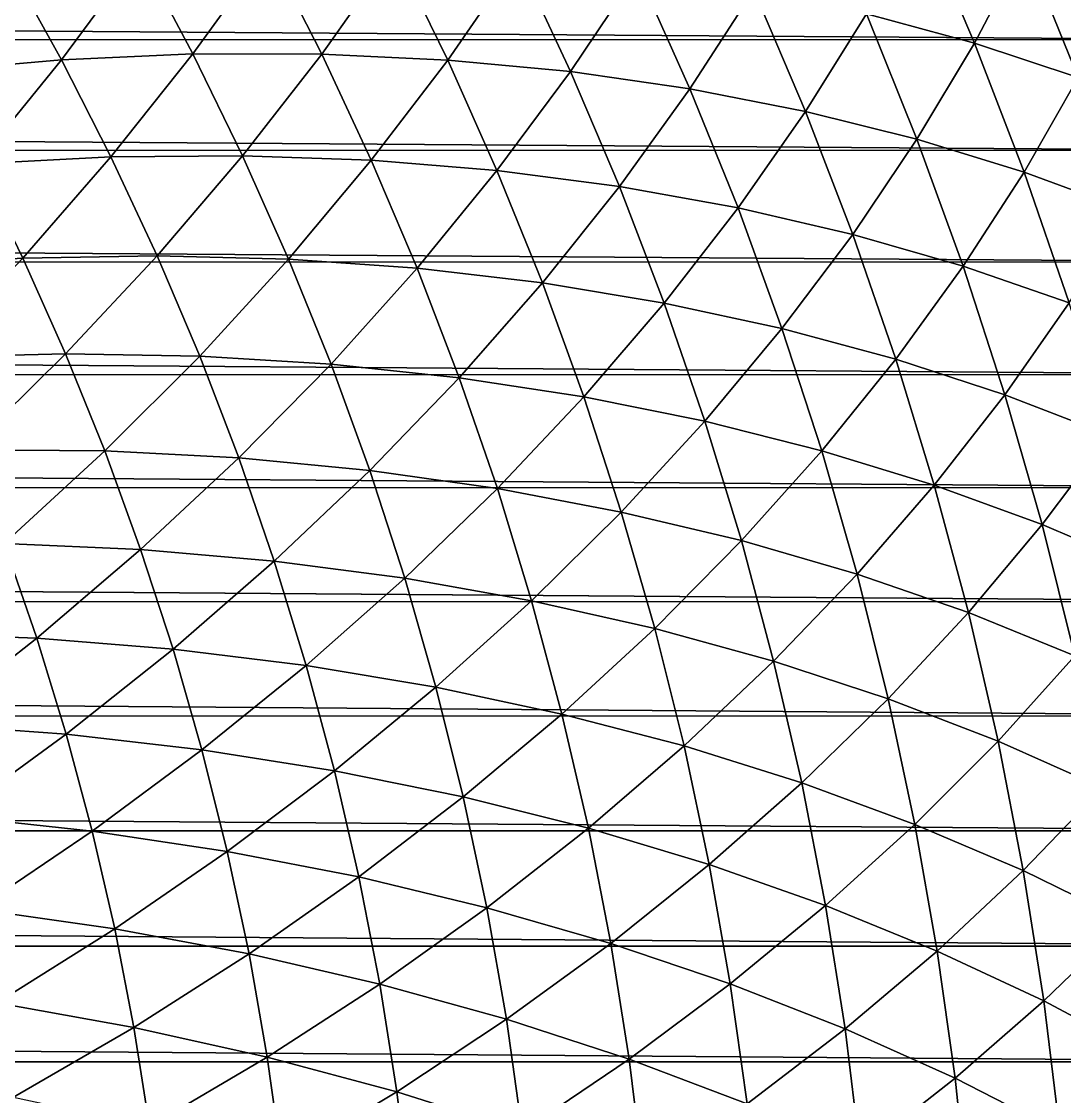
# Model space of a CAD drawing. Header units: millimetres. Extents: x -3250 to 5350, y -3250 to 3250.
# Drawn here: x 5015.8 to 5194.5, y 73.7 to 257.8 of the extents above; entities that cross this region are included whole.
import ezdxf

# ---------------------------------------------------------------- set-up
doc = ezdxf.new("R2010")
doc.units = ezdxf.units.MM
doc.header["$MEASUREMENT"] = 0
doc.layers.add('MESH_3D', color=2, linetype='CONTINUOUS')

msp = doc.modelspace()

# ---------------------------------------------------------------- linework, layer by layer
at = {"layer": 'MESH_3D'}
for points in [[(5160.51, 259.14, 25947.35), (5179.04, 254.15, 25923.94), (5169.78, 275.95, 25923.94)], [(5169.78, 275.95, 25923.94), (5179.04, 254.15, 25923.94), (5187.74, 270.71, 25900)], [(2664.23, 272.54, 847.13), (5213.89, 273.62, 5647.31), (5219.7, 254.79, 5644.22)], [(2670, 253.78, 844.06), (2664.23, 272.54, 847.13), (5219.7, 254.79, 5644.22)], [(5179.04, 254.15, 25923.94), (5196.8, 248.28, 25900), (5187.74, 270.71, 25900)], [(5187.74, 270.71, 25900), (5196.8, 248.28, 25900), (5204.92, 264.61, 25875.58)], [(5013.59, 267.65, 26094.52), (5022.65, 251.31, 26094.52), (5036.05, 269.42, 26075.47)], [(5022.65, 251.31, 26094.52), (5045.16, 252.29, 26075.47), (5036.05, 269.42, 26075.47)], [(5036.05, 269.42, 26075.47), (5045.16, 252.29, 26075.47), (5058.11, 270.17, 26055.73)], [(5045.16, 252.29, 26075.47), (5067.23, 252.27, 26055.73), (5058.11, 270.17, 26055.73)], [(5058.11, 270.17, 26055.73), (5067.23, 252.27, 26055.73), (5079.72, 269.9, 26035.3)], [(5067.23, 252.27, 26055.73), (5088.81, 251.25, 26035.3), (5079.72, 269.9, 26035.3)], [(5079.72, 269.9, 26035.3), (5088.81, 251.25, 26035.3), (5100.81, 268.65, 26014.23)], [(4999.76, 249.3, 26112.84), (5022.65, 251.31, 26094.52), (5013.59, 267.65, 26094.52)], [(5088.81, 251.25, 26035.3), (5109.85, 249.26, 26014.23), (5100.81, 268.65, 26014.23)], [(5100.81, 268.65, 26014.23), (5109.85, 249.26, 26014.23), (5121.34, 266.42, 25992.53)], [(5109.85, 249.26, 26014.23), (5130.29, 246.32, 25992.53), (5121.34, 266.42, 25992.53)], [(5121.34, 266.42, 25992.53), (5130.29, 246.32, 25992.53), (5141.26, 263.25, 25970.23)], [(5130.29, 246.32, 25992.53), (5150.09, 242.45, 25970.23), (5141.26, 263.25, 25970.23)], [(5141.26, 263.25, 25970.23), (5150.09, 242.45, 25970.23), (5160.51, 259.14, 25947.35)], [(5150.09, 242.45, 25970.23), (5169.18, 237.68, 25947.35), (5160.51, 259.14, 25947.35)], [(5160.51, 259.14, 25947.35), (5169.18, 237.68, 25947.35), (5179.04, 254.15, 25923.94)], [(2670, 253.78, 844.06), (5219.7, 254.79, 5644.22), (5225.11, 235.8, 5641.35)], [(5169.18, 237.68, 25947.35), (5187.52, 232.04, 25923.94), (5179.04, 254.15, 25923.94)], [(5179.04, 254.15, 25923.94), (5187.52, 232.04, 25923.94), (5196.8, 248.28, 25900)], [(2675.36, 234.87, 841.22), (2670, 253.78, 844.06), (5225.11, 235.8, 5641.35)], [(5022.65, 251.31, 26094.52), (5031.13, 234.66, 26094.52), (5045.16, 252.29, 26075.47)], [(5031.13, 234.66, 26094.52), (5053.66, 234.86, 26075.47), (5045.16, 252.29, 26075.47)], [(5045.16, 252.29, 26075.47), (5053.66, 234.86, 26075.47), (5067.23, 252.27, 26055.73)], [(4999.76, 249.3, 26112.84), (5008.18, 233.46, 26112.84), (5022.65, 251.31, 26094.52)], [(5008.18, 233.46, 26112.84), (5031.13, 234.66, 26094.52), (5022.65, 251.31, 26094.52)], [(5053.66, 234.86, 26075.47), (5075.72, 234.07, 26055.73), (5067.23, 252.27, 26055.73)], [(5067.23, 252.27, 26055.73), (5075.72, 234.07, 26055.73), (5088.81, 251.25, 26035.3)], [(5075.72, 234.07, 26055.73), (5097.25, 232.3, 26035.3), (5088.81, 251.25, 26035.3)], [(5088.81, 251.25, 26035.3), (5097.25, 232.3, 26035.3), (5109.85, 249.26, 26014.23)], [(5097.25, 232.3, 26035.3), (5118.21, 229.57, 26014.23), (5109.85, 249.26, 26014.23)], [(5109.85, 249.26, 26014.23), (5118.21, 229.57, 26014.23), (5130.29, 246.32, 25992.53)], [(5187.52, 232.04, 25923.94), (5205.07, 225.56, 25900), (5196.8, 248.28, 25900)], [(5118.21, 229.57, 26014.23), (5138.54, 225.92, 25992.53), (5130.29, 246.32, 25992.53)], [(5130.29, 246.32, 25992.53), (5138.54, 225.92, 25992.53), (5150.09, 242.45, 25970.23)], [(5138.54, 225.92, 25992.53), (5158.18, 221.36, 25970.23), (5150.09, 242.45, 25970.23)], [(5150.09, 242.45, 25970.23), (5158.18, 221.36, 25970.23), (5169.18, 237.68, 25947.35)], [(5158.18, 221.36, 25970.23), (5177.1, 215.93, 25947.35), (5169.18, 237.68, 25947.35)], [(5169.18, 237.68, 25947.35), (5177.1, 215.93, 25947.35), (5187.52, 232.04, 25923.94)], [(2675.36, 234.87, 841.22), (5225.11, 235.8, 5641.35), (5230.09, 216.67, 5638.7)], [(2680.3, 215.81, 838.59), (2675.36, 234.87, 841.22), (5230.09, 216.67, 5638.7)], [(5008.18, 233.46, 26112.84), (5016.05, 217.32, 26112.84), (5031.13, 234.66, 26094.52)], [(5016.05, 217.32, 26112.84), (5039.02, 217.73, 26094.52), (5031.13, 234.66, 26094.52)], [(5031.13, 234.66, 26094.52), (5039.02, 217.73, 26094.52), (5053.66, 234.86, 26075.47)], [(5039.02, 217.73, 26094.52), (5061.55, 217.14, 26075.47), (5053.66, 234.86, 26075.47)], [(5053.66, 234.86, 26075.47), (5061.55, 217.14, 26075.47), (5075.72, 234.07, 26055.73)], [(5061.55, 217.14, 26075.47), (5083.57, 215.58, 26055.73), (5075.72, 234.07, 26055.73)], [(5075.72, 234.07, 26055.73), (5083.57, 215.58, 26055.73), (5097.25, 232.3, 26035.3)], [(4992.68, 215.91, 26130.41), (5016.05, 217.32, 26112.84), (5008.18, 233.46, 26112.84)], [(5083.57, 215.58, 26055.73), (5105.03, 213.06, 26035.3), (5097.25, 232.3, 26035.3)], [(5097.25, 232.3, 26035.3), (5105.03, 213.06, 26035.3), (5118.21, 229.57, 26014.23)], [(5177.1, 215.93, 25947.35), (5195.23, 209.65, 25923.94), (5187.52, 232.04, 25923.94)], [(5187.52, 232.04, 25923.94), (5195.23, 209.65, 25923.94), (5205.07, 225.56, 25900)], [(5105.03, 213.06, 26035.3), (5125.88, 209.6, 26014.23), (5118.21, 229.57, 26014.23)], [(5118.21, 229.57, 26014.23), (5125.88, 209.6, 26014.23), (5138.54, 225.92, 25992.53)], [(5125.88, 209.6, 26014.23), (5146.06, 205.24, 25992.53), (5138.54, 225.92, 25992.53)], [(5138.54, 225.92, 25992.53), (5146.06, 205.24, 25992.53), (5158.18, 221.36, 25970.23)], [(5146.06, 205.24, 25992.53), (5165.54, 200, 25970.23), (5158.18, 221.36, 25970.23)], [(5158.18, 221.36, 25970.23), (5165.54, 200, 25970.23), (5177.1, 215.93, 25947.35)], [(4992.68, 215.91, 26130.41), (4999.95, 200.33, 26130.41), (5016.05, 217.32, 26112.84)], [(4999.95, 200.33, 26130.41), (5023.35, 200.93, 26112.84), (5016.05, 217.32, 26112.84)], [(5016.05, 217.32, 26112.84), (5023.35, 200.93, 26112.84), (5039.02, 217.73, 26094.52)], [(5023.35, 200.93, 26112.84), (5046.33, 200.53, 26094.52), (5039.02, 217.73, 26094.52)], [(5039.02, 217.73, 26094.52), (5046.33, 200.53, 26094.52), (5061.55, 217.14, 26075.47)], [(2680.3, 215.81, 838.59), (5230.09, 216.67, 5638.7), (5234.65, 197.41, 5636.28)], [(2684.82, 196.62, 836.19), (2680.3, 215.81, 838.59), (5234.65, 197.41, 5636.28)], [(5046.33, 200.53, 26094.52), (5068.82, 199.15, 26075.47), (5061.55, 217.14, 26075.47)], [(5061.55, 217.14, 26075.47), (5068.82, 199.15, 26075.47), (5083.57, 215.58, 26055.73)], [(5068.82, 199.15, 26075.47), (5090.77, 196.82, 26055.73), (5083.57, 215.58, 26055.73)], [(5083.57, 215.58, 26055.73), (5090.77, 196.82, 26055.73), (5105.03, 213.06, 26035.3)], [(5165.54, 200, 25970.23), (5184.25, 193.91, 25947.35), (5177.1, 215.93, 25947.35)], [(5177.1, 215.93, 25947.35), (5184.25, 193.91, 25947.35), (5195.23, 209.65, 25923.94)], [(5090.77, 196.82, 26055.73), (5112.13, 193.56, 26035.3), (5105.03, 213.06, 26035.3)], [(5105.03, 213.06, 26035.3), (5112.13, 193.56, 26035.3), (5125.88, 209.6, 26014.23)], [(5112.13, 193.56, 26035.3), (5132.84, 189.38, 26014.23), (5125.88, 209.6, 26014.23)], [(5125.88, 209.6, 26014.23), (5132.84, 189.38, 26014.23), (5146.06, 205.24, 25992.53)], [(5184.25, 193.91, 25947.35), (5202.16, 187, 25923.94), (5195.23, 209.65, 25923.94)], [(5132.84, 189.38, 26014.23), (5152.86, 184.31, 25992.53), (5146.06, 205.24, 25992.53)], [(5146.06, 205.24, 25992.53), (5152.86, 184.31, 25992.53), (5165.54, 200, 25970.23)], [(4999.95, 200.33, 26130.41), (5006.67, 184.5, 26130.41), (5023.35, 200.93, 26112.84)], [(5006.67, 184.5, 26130.41), (5030.08, 184.28, 26112.84), (5023.35, 200.93, 26112.84)], [(5023.35, 200.93, 26112.84), (5030.08, 184.28, 26112.84), (5046.33, 200.53, 26094.52)], [(5030.08, 184.28, 26112.84), (5053.02, 183.08, 26094.52), (5046.33, 200.53, 26094.52)], [(5046.33, 200.53, 26094.52), (5053.02, 183.08, 26094.52), (5068.82, 199.15, 26075.47)], [(5053.02, 183.08, 26094.52), (5075.45, 180.93, 26075.47), (5068.82, 199.15, 26075.47)], [(5068.82, 199.15, 26075.47), (5075.45, 180.93, 26075.47), (5090.77, 196.82, 26055.73)], [(5152.86, 184.31, 25992.53), (5172.14, 178.4, 25970.23), (5165.54, 200, 25970.23)], [(5165.54, 200, 25970.23), (5172.14, 178.4, 25970.23), (5184.25, 193.91, 25947.35)], [(2684.82, 196.62, 836.19), (5234.65, 197.41, 5636.28), (5238.78, 178.02, 5634.09)], [(2688.92, 177.3, 834.01), (2684.82, 196.62, 836.19), (5238.78, 178.02, 5634.09)], [(5075.45, 180.93, 26075.47), (5097.31, 177.83, 26055.73), (5090.77, 196.82, 26055.73)], [(5090.77, 196.82, 26055.73), (5097.31, 177.83, 26055.73), (5112.13, 193.56, 26035.3)], [(5097.31, 177.83, 26055.73), (5118.54, 173.82, 26035.3), (5112.13, 193.56, 26035.3)], [(5112.13, 193.56, 26035.3), (5118.54, 173.82, 26035.3), (5132.84, 189.38, 26014.23)], [(5172.14, 178.4, 25970.23), (5190.63, 171.66, 25947.35), (5184.25, 193.91, 25947.35)], [(5184.25, 193.91, 25947.35), (5190.63, 171.66, 25947.35), (5202.16, 187, 25923.94)], [(5118.54, 173.82, 26035.3), (5139.1, 168.92, 26014.23), (5132.84, 189.38, 26014.23)], [(5132.84, 189.38, 26014.23), (5139.1, 168.92, 26014.23), (5152.86, 184.31, 25992.53)], [(5190.63, 171.66, 25947.35), (5208.29, 164.13, 25923.94), (5202.16, 187, 25923.94)], [(5006.67, 184.5, 26130.41), (5012.83, 168.45, 26130.41), (5030.08, 184.28, 26112.84)], [(5012.83, 168.45, 26130.41), (5036.21, 167.42, 26112.84), (5030.08, 184.28, 26112.84)], [(5030.08, 184.28, 26112.84), (5036.21, 167.42, 26112.84), (5053.02, 183.08, 26094.52)], [(5139.1, 168.92, 26014.23), (5158.93, 163.16, 25992.53), (5152.86, 184.31, 25992.53)], [(5152.86, 184.31, 25992.53), (5158.93, 163.16, 25992.53), (5172.14, 178.4, 25970.23)], [(5036.21, 167.42, 26112.84), (5059.1, 165.42, 26094.52), (5053.02, 183.08, 26094.52)], [(5053.02, 183.08, 26094.52), (5059.1, 165.42, 26094.52), (5075.45, 180.93, 26075.47)], [(5059.1, 165.42, 26094.52), (5081.44, 162.48, 26075.47), (5075.45, 180.93, 26075.47)], [(5075.45, 180.93, 26075.47), (5081.44, 162.48, 26075.47), (5097.31, 177.83, 26055.73)], [(2688.92, 177.3, 834.01), (5238.78, 178.02, 5634.09), (5242.48, 158.52, 5632.12)], [(2692.6, 157.88, 832.06), (2688.92, 177.3, 834.01), (5242.48, 158.52, 5632.12)], [(5081.44, 162.48, 26075.47), (5103.18, 158.62, 26055.73), (5097.31, 177.83, 26055.73)], [(5097.31, 177.83, 26055.73), (5103.18, 158.62, 26055.73), (5118.54, 173.82, 26035.3)], [(5158.93, 163.16, 25992.53), (5177.99, 156.58, 25970.23), (5172.14, 178.4, 25970.23)], [(5172.14, 178.4, 25970.23), (5177.99, 156.58, 25970.23), (5190.63, 171.66, 25947.35)], [(5103.18, 158.62, 26055.73), (5124.26, 153.87, 26035.3), (5118.54, 173.82, 26035.3)], [(5118.54, 173.82, 26035.3), (5124.26, 153.87, 26035.3), (5139.1, 168.92, 26014.23)], [(5177.99, 156.58, 25970.23), (5196.23, 149.19, 25947.35), (5190.63, 171.66, 25947.35)], [(5190.63, 171.66, 25947.35), (5196.23, 149.19, 25947.35), (5208.29, 164.13, 25923.94)], [(4994.61, 153.09, 26147.21), (5018.42, 152.2, 26130.41), (5012.83, 168.45, 26130.41)], [(5012.83, 168.45, 26130.41), (5018.42, 152.2, 26130.41), (5036.21, 167.42, 26112.84)], [(5124.26, 153.87, 26035.3), (5144.63, 148.26, 26014.23), (5139.1, 168.92, 26014.23)], [(5139.1, 168.92, 26014.23), (5144.63, 148.26, 26014.23), (5158.93, 163.16, 25992.53)], [(5018.42, 152.2, 26130.41), (5041.76, 150.35, 26112.84), (5036.21, 167.42, 26112.84)], [(5036.21, 167.42, 26112.84), (5041.76, 150.35, 26112.84), (5059.1, 165.42, 26094.52)], [(5041.76, 150.35, 26112.84), (5064.57, 147.55, 26094.52), (5059.1, 165.42, 26094.52)], [(5059.1, 165.42, 26094.52), (5064.57, 147.55, 26094.52), (5081.44, 162.48, 26075.47)], [(5064.57, 147.55, 26094.52), (5086.79, 143.83, 26075.47), (5081.44, 162.48, 26075.47)], [(5081.44, 162.48, 26075.47), (5086.79, 143.83, 26075.47), (5103.18, 158.62, 26055.73)], [(5144.63, 148.26, 26014.23), (5164.25, 141.81, 25992.53), (5158.93, 163.16, 25992.53)], [(5158.93, 163.16, 25992.53), (5164.25, 141.81, 25992.53), (5177.99, 156.58, 25970.23)], [(2692.6, 157.88, 832.06), (5242.48, 158.52, 5632.12), (5245.76, 138.92, 5630.38)], [(5086.79, 143.83, 26075.47), (5108.38, 139.22, 26055.73), (5103.18, 158.62, 26055.73)], [(5103.18, 158.62, 26055.73), (5108.38, 139.22, 26055.73), (5124.26, 153.87, 26035.3)], [(2695.85, 138.36, 830.33), (2692.6, 157.88, 832.06), (5245.76, 138.92, 5630.38)], [(5164.25, 141.81, 25992.53), (5183.07, 134.56, 25970.23), (5177.99, 156.58, 25970.23)], [(5177.99, 156.58, 25970.23), (5183.07, 134.56, 25970.23), (5196.23, 149.19, 25947.35)], [(4994.61, 153.09, 26147.21), (4999.68, 137.48, 26147.21), (5018.42, 152.2, 26130.41)], [(5108.38, 139.22, 26055.73), (5129.28, 133.74, 26035.3), (5124.26, 153.87, 26035.3)], [(5124.26, 153.87, 26035.3), (5129.28, 133.74, 26035.3), (5144.63, 148.26, 26014.23)], [(4999.68, 137.48, 26147.21), (5023.45, 135.76, 26130.41), (5018.42, 152.2, 26130.41)], [(5018.42, 152.2, 26130.41), (5023.45, 135.76, 26130.41), (5041.76, 150.35, 26112.84)], [(5023.45, 135.76, 26130.41), (5046.71, 133.09, 26112.84), (5041.76, 150.35, 26112.84)], [(5041.76, 150.35, 26112.84), (5046.71, 133.09, 26112.84), (5064.57, 147.55, 26094.52)], [(5183.07, 134.56, 25970.23), (5201.04, 126.55, 25947.35), (5196.23, 149.19, 25947.35)], [(5046.71, 133.09, 26112.84), (5069.4, 129.5, 26094.52), (5064.57, 147.55, 26094.52)], [(5064.57, 147.55, 26094.52), (5069.4, 129.5, 26094.52), (5086.79, 143.83, 26075.47)], [(5129.28, 133.74, 26035.3), (5149.44, 127.42, 26014.23), (5144.63, 148.26, 26014.23)], [(5144.63, 148.26, 26014.23), (5149.44, 127.42, 26014.23), (5164.25, 141.81, 25992.53)], [(5069.4, 129.5, 26094.52), (5091.48, 125.01, 26075.47), (5086.79, 143.83, 26075.47)], [(5086.79, 143.83, 26075.47), (5091.48, 125.01, 26075.47), (5108.38, 139.22, 26055.73)], [(5149.44, 127.42, 26014.23), (5168.83, 120.29, 25992.53), (5164.25, 141.81, 25992.53)], [(5164.25, 141.81, 25992.53), (5168.83, 120.29, 25992.53), (5183.07, 134.56, 25970.23)], [(2695.85, 138.36, 830.33), (5245.76, 138.92, 5630.38), (5248.6, 119.23, 5628.87)], [(2698.67, 118.75, 828.83), (2695.85, 138.36, 830.33), (5248.6, 119.23, 5628.87)], [(5091.48, 125.01, 26075.47), (5112.9, 119.65, 26055.73), (5108.38, 139.22, 26055.73)], [(5108.38, 139.22, 26055.73), (5112.9, 119.65, 26055.73), (5129.28, 133.74, 26035.3)], [(4999.68, 137.48, 26147.21), (5004.21, 121.7, 26147.21), (5023.45, 135.76, 26130.41)], [(5004.21, 121.7, 26147.21), (5027.9, 119.15, 26130.41), (5023.45, 135.76, 26130.41)], [(5023.45, 135.76, 26130.41), (5027.9, 119.15, 26130.41), (5046.71, 133.09, 26112.84)], [(5168.83, 120.29, 25992.53), (5187.38, 112.39, 25970.23), (5183.07, 134.56, 25970.23)], [(5183.07, 134.56, 25970.23), (5187.38, 112.39, 25970.23), (5201.04, 126.55, 25947.35)], [(5027.9, 119.15, 26130.41), (5051.05, 115.68, 26112.84), (5046.71, 133.09, 26112.84)], [(5046.71, 133.09, 26112.84), (5051.05, 115.68, 26112.84), (5069.4, 129.5, 26094.52)], [(5112.9, 119.65, 26055.73), (5133.59, 113.44, 26035.3), (5129.28, 133.74, 26035.3)], [(5129.28, 133.74, 26035.3), (5133.59, 113.44, 26035.3), (5149.44, 127.42, 26014.23)], [(5051.05, 115.68, 26112.84), (5073.61, 111.3, 26094.52), (5069.4, 129.5, 26094.52)], [(5069.4, 129.5, 26094.52), (5073.61, 111.3, 26094.52), (5091.48, 125.01, 26075.47)], [(5133.59, 113.44, 26035.3), (5153.53, 106.42, 26014.23), (5149.44, 127.42, 26014.23)], [(5149.44, 127.42, 26014.23), (5153.53, 106.42, 26014.23), (5168.83, 120.29, 25992.53)], [(5187.38, 112.39, 25970.23), (5205.06, 103.75, 25947.35), (5201.04, 126.55, 25947.35)], [(5073.61, 111.3, 26094.52), (5095.52, 106.04, 26075.47), (5091.48, 125.01, 26075.47)], [(5091.48, 125.01, 26075.47), (5095.52, 106.04, 26075.47), (5112.9, 119.65, 26055.73)], [(5004.21, 121.7, 26147.21), (5008.18, 105.78, 26147.21), (5027.9, 119.15, 26130.41)], [(5153.53, 106.42, 26014.23), (5172.65, 98.62, 25992.53), (5168.83, 120.29, 25992.53)], [(5168.83, 120.29, 25992.53), (5172.65, 98.62, 25992.53), (5187.38, 112.39, 25970.23)], [(2698.67, 118.75, 828.83), (5248.6, 119.23, 5628.87), (5251.01, 99.47, 5627.59)], [(2701.05, 99.07, 827.56), (2698.67, 118.75, 828.83), (5251.01, 99.47, 5627.59)], [(5008.18, 105.78, 26147.21), (5031.77, 102.4, 26130.41), (5027.9, 119.15, 26130.41)], [(5027.9, 119.15, 26130.41), (5031.77, 102.4, 26130.41), (5051.05, 115.68, 26112.84)], [(5095.52, 106.04, 26075.47), (5116.73, 99.93, 26055.73), (5112.9, 119.65, 26055.73)], [(5112.9, 119.65, 26055.73), (5116.73, 99.93, 26055.73), (5133.59, 113.44, 26035.3)], [(5031.77, 102.4, 26130.41), (5054.78, 98.12, 26112.84), (5051.05, 115.68, 26112.84)], [(5051.05, 115.68, 26112.84), (5054.78, 98.12, 26112.84), (5073.61, 111.3, 26094.52)], [(5116.73, 99.93, 26055.73), (5137.2, 93, 26035.3), (5133.59, 113.44, 26035.3)], [(5133.59, 113.44, 26035.3), (5137.2, 93, 26035.3), (5153.53, 106.42, 26014.23)], [(5172.65, 98.62, 25992.53), (5190.91, 90.07, 25970.23), (5187.38, 112.39, 25970.23)], [(5187.38, 112.39, 25970.23), (5190.91, 90.07, 25970.23), (5205.06, 103.75, 25947.35)], [(5054.78, 98.12, 26112.84), (5077.17, 92.95, 26094.52), (5073.61, 111.3, 26094.52)], [(5073.61, 111.3, 26094.52), (5077.17, 92.95, 26094.52), (5095.52, 106.04, 26075.47)], [(5008.18, 105.78, 26147.21), (5011.59, 89.72, 26147.21), (5031.77, 102.4, 26130.41)], [(5077.17, 92.95, 26094.52), (5098.88, 86.93, 26075.47), (5095.52, 106.04, 26075.47)], [(5095.52, 106.04, 26075.47), (5098.88, 86.93, 26075.47), (5116.73, 99.93, 26055.73)], [(5137.2, 93, 26035.3), (5156.87, 85.29, 26014.23), (5153.53, 106.42, 26014.23)], [(5153.53, 106.42, 26014.23), (5156.87, 85.29, 26014.23), (5172.65, 98.62, 25992.53)], [(5190.91, 90.07, 25970.23), (5208.29, 80.83, 25947.35), (5205.06, 103.75, 25947.35)], [(5011.59, 89.72, 26147.21), (5035.05, 85.53, 26130.41), (5031.77, 102.4, 26130.41)], [(5031.77, 102.4, 26130.41), (5035.05, 85.53, 26130.41), (5054.78, 98.12, 26112.84)], [(2701.05, 99.07, 827.56), (5251.01, 99.47, 5627.59), (5252.98, 79.65, 5626.54)], [(5098.88, 86.93, 26075.47), (5119.87, 80.09, 26055.73), (5116.73, 99.93, 26055.73)], [(5116.73, 99.93, 26055.73), (5119.87, 80.09, 26055.73), (5137.2, 93, 26035.3)], [(2703.01, 79.33, 826.53), (2701.05, 99.07, 827.56), (5252.98, 79.65, 5626.54)], [(5035.05, 85.53, 26130.41), (5057.9, 80.44, 26112.84), (5054.78, 98.12, 26112.84)], [(5054.78, 98.12, 26112.84), (5057.9, 80.44, 26112.84), (5077.17, 92.95, 26094.52)], [(5156.87, 85.29, 26014.23), (5175.71, 76.83, 25992.53), (5172.65, 98.62, 25992.53)], [(5172.65, 98.62, 25992.53), (5175.71, 76.83, 25992.53), (5190.91, 90.07, 25970.23)], [(5057.9, 80.44, 26112.84), (5080.09, 74.5, 26094.52), (5077.17, 92.95, 26094.52)], [(5077.17, 92.95, 26094.52), (5080.09, 74.5, 26094.52), (5098.88, 86.93, 26075.47)], [(5119.87, 80.09, 26055.73), (5140.08, 72.45, 26035.3), (5137.2, 93, 26035.3)], [(5137.2, 93, 26035.3), (5140.08, 72.45, 26035.3), (5156.87, 85.29, 26014.23)], [(5011.59, 89.72, 26147.21), (5014.44, 73.56, 26147.21), (5035.05, 85.53, 26130.41)], [(5175.71, 76.83, 25992.53), (5193.67, 67.65, 25970.23), (5190.91, 90.07, 25970.23)], [(5190.91, 90.07, 25970.23), (5193.67, 67.65, 25970.23), (5208.29, 80.83, 25947.35)], [(5080.09, 74.5, 26094.52), (5101.58, 67.73, 26075.47), (5098.88, 86.93, 26075.47)], [(5098.88, 86.93, 26075.47), (5101.58, 67.73, 26075.47), (5119.87, 80.09, 26055.73)], [(5014.44, 73.56, 26147.21), (5037.74, 68.55, 26130.41), (5035.05, 85.53, 26130.41)], [(5035.05, 85.53, 26130.41), (5037.74, 68.55, 26130.41), (5057.9, 80.44, 26112.84)], [(5140.08, 72.45, 26035.3), (5159.48, 64.06, 26014.23), (5156.87, 85.29, 26014.23)], [(5156.87, 85.29, 26014.23), (5159.48, 64.06, 26014.23), (5175.71, 76.83, 25992.53)], [(2703.01, 79.33, 826.53), (5252.98, 79.65, 5626.54), (5254.52, 59.78, 5625.73)], [(2704.53, 59.54, 825.72), (2703.01, 79.33, 826.53), (5254.52, 59.78, 5625.73)], [(5037.74, 68.55, 26130.41), (5060.4, 62.67, 26112.84), (5057.9, 80.44, 26112.84)], [(5057.9, 80.44, 26112.84), (5060.4, 62.67, 26112.84), (5080.09, 74.5, 26094.52)], [(5101.58, 67.73, 26075.47), (5122.32, 60.15, 26055.73), (5119.87, 80.09, 26055.73)], [(5119.87, 80.09, 26055.73), (5122.32, 60.15, 26055.73), (5140.08, 72.45, 26035.3)], [(5193.67, 67.65, 25970.23), (5210.71, 57.8, 25947.35), (5208.29, 80.83, 25947.35)], [(5159.48, 64.06, 26014.23), (5178.01, 54.94, 25992.53), (5175.71, 76.83, 25992.53)], [(5175.71, 76.83, 25992.53), (5178.01, 54.94, 25992.53), (5193.67, 67.65, 25970.23)], [(5060.4, 62.67, 26112.84), (5082.37, 55.95, 26094.52), (5080.09, 74.5, 26094.52)], [(5080.09, 74.5, 26094.52), (5082.37, 55.95, 26094.52), (5101.58, 67.73, 26075.47)]]:
    msp.add_3dface(points, dxfattribs=at)

doc.saveas('drawing.dxf')
